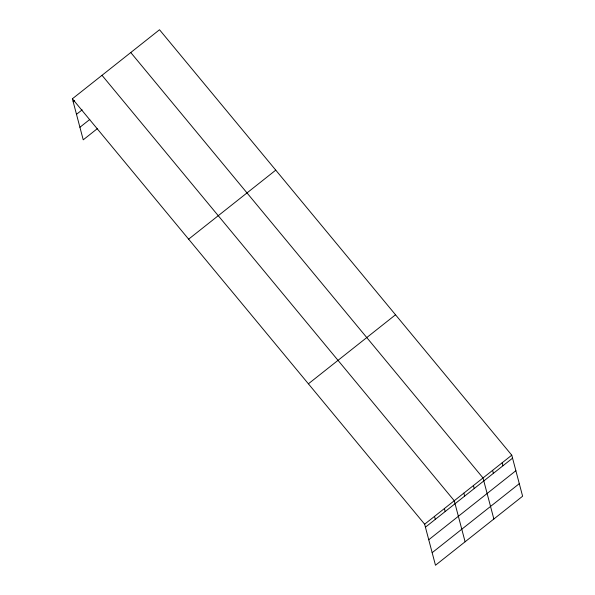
<?xml version="1.0" encoding="UTF-8"?>
<svg xmlns="http://www.w3.org/2000/svg" width="595" height="595" viewBox="0 0 595 595"><rect width="100%" height="100%" fill="white"/><g stroke="black" fill="none" stroke-linecap="round" stroke-linejoin="round"><path stroke-width="0.89" d="M72.389 98.777L159.519 29.75L511.767 455.175L522.611 496.223L435.481 565.25L424.637 524.202L72.389 98.777L83.233 139.825L97.342 128.646M73.178 101.767L74.591 100.652M76.495 114.329L82.14 109.859M79.916 127.271L89.793 119.446M188.63 239.168L275.76 170.14M308.396 383.812L395.526 314.785M424.637 524.202L511.767 455.175M425.425 527.192L512.555 458.165M428.742 539.754L515.872 470.719M432.163 552.688L519.294 483.661M130.766 52.531L483.014 477.956L493.857 519.004M102.013 75.312L454.26 500.737L465.104 541.777M502.18 462.769L502.968 465.759M492.601 470.362L493.389 473.352M473.427 485.55L474.215 488.54M463.84 493.143L464.636 496.133M444.383 508.554L445.172 511.544M434.506 516.378L435.302 519.368"/></g></svg>
